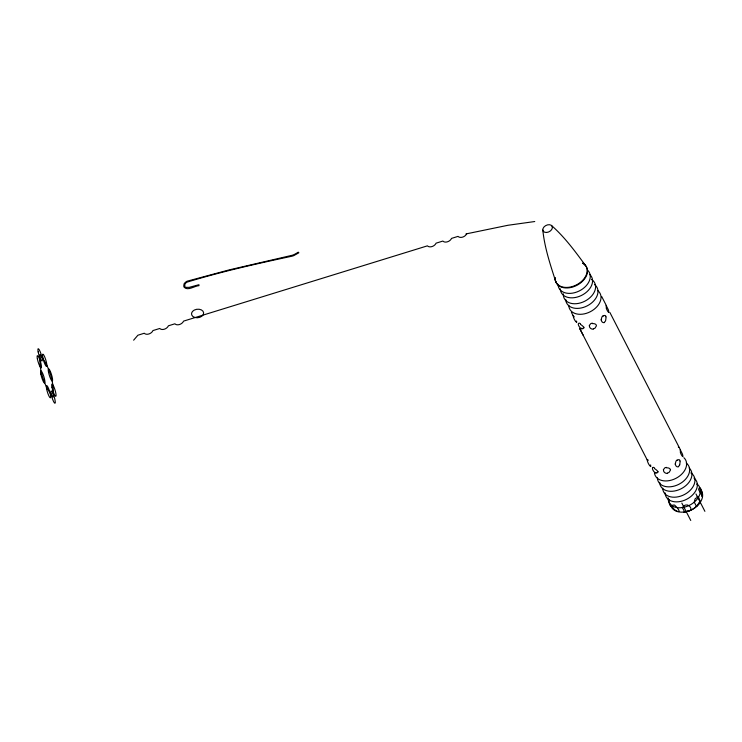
<?xml version="1.0" encoding="UTF-8"?>
<svg xmlns="http://www.w3.org/2000/svg" width="742" height="742" viewBox="0 0 742 742"><rect width="100%" height="100%" fill="white"/><g stroke="black" fill="none" stroke-linecap="round" stroke-linejoin="round"><path stroke-width="1.11" d="M601.066 319.941L601.92 317.019A2.968 1.503 -62.4 0 1 602.541 316.166L603.042 315.73M675.137 464.158L675.99 461.236A2.968 1.503 -62.4 0 1 676.611 460.383L677.112 459.947M669.247 499.802C668.496 501.713 669.97 508.075 671.918 505.84M701.682 493.922C702.646 491.473 699.548 484.721 698.658 489.163A3.858 2.105 43.5 0 0 698.714 489.859L702.535 496.713L701.923 496.287A4.007 1.094 -81.3 0 1 701.617 493.987M589.259 325.553L590.706 323.679A2.968 1.725 -9.2 0 1 591.671 323.299L592.45 323.169M663.329 469.769L664.776 467.905A2.968 1.725 -9.2 0 1 665.741 467.516M679.691 464.909L680.117 461.867A4.285 2.319 -79.3 0 0 679.913 461.144M700.467 501.926L698.519 497.149M700.3 502.158L696.515 506.508L694.271 502.13L695.013 499.088A3.849 3.469 73.9 0 1 695.82 498.225L697.712 497.344M133.634 340.198L137.891 335.226L144.291 333.241A5.092 3.524 -27.2 0 0 148.873 333.974A5.092 3.524 -27.2 0 0 152.945 330.57L159.753 328.474A5.092 3.524 -27.2 0 0 164.325 329.207A5.092 3.524 -27.2 0 0 168.406 325.803L174.917 323.79A5.092 3.524 -27.2 0 0 179.49 324.523A5.092 3.524 -27.2 0 0 183.571 321.119L427.42 245.843A5.092 3.524 -27.2 0 0 431.992 246.567A5.092 3.524 -27.2 0 0 436.073 243.172L442.872 241.067A5.092 3.524 -27.2 0 0 447.454 241.799A5.092 3.524 -27.2 0 0 451.526 238.395L458.046 236.383A5.092 3.524 -27.2 0 0 462.581 237.125A5.092 3.524 -27.2 0 0 466.662 233.786M604.535 322L605.045 321.546A2.987 2.152 -74.5 0 0 605.602 320.683L606.047 317.65A4.285 2.319 -79.3 0 0 605.843 316.917M678.615 466.217L679.125 465.763A2.987 2.152 -74.5 0 0 679.672 464.9M688.845 510.913C693.687 510.533 689.383 503.883 685.849 505.042A3.942 3.849 72.5 0 0 684.133 505.738L682.39 507.565L684.643 511.943M665.75 467.525L666.52 467.386M686.22 511.637L687.797 511.238A3.701 0.566 -15.8 0 0 688.826 510.913M465.985 233.934L507.927 225.28L534.75 221.533M593.34 328.697L594.092 328.567A2.987 2.393 -3.7 0 0 595.028 328.131L596.373 325.914A4.285 3.089 -22.2 0 0 596.318 325.237A4.081 2.402 -10.1 0 0 592.413 323.623M667.41 472.914L668.162 472.784A2.987 2.393 -3.7 0 0 669.098 472.348L670.453 470.131A4.285 3.089 -22.2 0 0 670.388 469.454M580.476 323.679L579.854 323.373A2.968 0.742 34.5 0 0 579.103 323.085L578.352 323.642A4.081 1.911 47.6 0 0 581.886 329.105M654.546 467.896L653.925 467.59A2.968 0.742 34.5 0 0 653.173 467.302L652.431 467.859M581.747 328.159L582.322 328.474A2.987 1.428 47.1 0 0 583.054 328.65L584.112 327.741A4.285 2.059 31.4 0 0 584.084 327.222M655.817 472.376L656.392 472.691A2.987 1.428 47.1 0 0 657.124 472.867L658.182 471.958A4.285 2.059 31.4 0 0 658.154 471.439M551.788 225.763C564.857 237.292 575.18 251.445 585.457 265.423M576.209 321.666L576.682 322.325L576.599 321.026M650.28 465.883L650.753 466.542L650.623 464.919M583.24 335.319L579.641 328.391L647.126 459.771M601.669 296.485L605.926 304.758M679.987 448.966L609.905 312.503M697.063 484.183L697.48 485.008M695.968 493.959L704.9 511.34M681.833 503.085L690.756 520.467M571.414 312.363L573.065 315.573M555.971 282.266C550.462 265.182 544.647 248.004 542.801 230.057M574.132 316.955L574.002 316.324M680.47 452.388L680.173 449.541L682.334 453.854A3.191 0.872 66.6 0 1 682.751 456.599M606.399 308.171L606.093 305.314L608.264 309.637A3.191 0.872 66.6 0 1 608.672 312.382M582.544 263.187A17.085 11.816 -27.2 0 1 577.295 285.104A17.085 11.816 -27.2 0 1 555.257 278.055M583.054 263.225A17.01 11.761 -27.2 0 1 576.497 284.872A17.01 11.761 -27.2 0 1 555.09 277.573M698.945 502.631A12.113 8.375 -27.2 0 1 685.942 511.498M587.543 270.134A17.085 11.816 -27.2 0 1 579.001 291.087A17.085 11.816 -27.2 0 1 558.021 284.372M589.834 274.586A17.085 11.816 -27.2 0 1 581.283 295.539A17.085 11.816 -27.2 0 1 560.312 288.823M591.457 279.428A17.085 11.816 -27.2 0 1 584.863 301.178A17.085 11.816 -27.2 0 1 563.363 293.841M594.583 284.585A17.085 11.816 -27.2 0 1 587.256 305.825A17.085 11.816 -27.2 0 1 565.738 299.388M597.616 290.493A17.085 11.816 -27.2 0 1 590.289 311.733A17.085 11.816 -27.2 0 1 568.771 305.305M683.874 457.684A17.085 11.816 -27.2 0 1 675.879 478.367A17.085 11.816 -27.2 0 1 654.416 472.812M686.239 463.036A17.085 11.816 -27.2 0 1 678.911 484.276A17.085 11.816 -27.2 0 1 657.393 477.839M689.197 468.054A17.085 11.816 -27.2 0 1 680.655 489.006A17.085 11.816 -27.2 0 1 659.675 482.3M690.821 472.895A17.085 11.816 -27.2 0 1 684.773 494.358A17.085 11.816 -27.2 0 1 662.717 488.208M693.946 478.052A17.085 11.816 -27.2 0 1 686.628 499.292A17.085 11.816 -27.2 0 1 665.101 492.855M696.988 483.96A17.085 11.816 -27.2 0 1 689.114 505.478A17.085 11.816 -27.2 0 1 668.162 497.873M699.91 488.904A17.085 11.816 -27.2 0 1 691.906 509.578A17.085 11.816 -27.2 0 1 670.453 504.022M593.312 329.281A4.081 3.256 -2.7 0 1 589.454 325.571M604.572 322.529A4.081 2.949 -73.5 0 1 601.27 319.858M603.098 316.222A4.081 2.068 -63.5 0 1 605.991 316.769M608.644 312.28A4.155 1.132 70.2 0 1 606.288 308.143M580.467 324.393A4.081 1.076 34.2 0 1 583.546 326.999M655.965 473.331A4.081 1.911 47.6 0 1 652.524 467.942M654.546 468.61A4.081 1.076 34.2 0 1 657.625 471.216M678.318 446.907A4.081 1.03 34.6 0 1 678.726 447.454M682.714 456.497A4.155 1.132 70.2 0 1 680.358 452.36M678.642 466.746A4.081 2.949 -73.5 0 1 675.341 464.084M677.168 460.439A4.081 2.068 -63.5 0 1 680.062 460.986M667.383 473.498A4.081 3.256 -2.7 0 1 663.534 469.797M666.483 467.84A4.081 2.402 -10.1 0 1 670.286 469.473M576.302 321.945A4.081 1.122 66.1 0 1 574.299 319.292A4.081 1.122 66.1 0 1 573.121 315.517M648.091 460.569A2.968 0.872 66.3 0 1 648.063 459.873M650.382 466.161A4.081 1.122 66.1 0 1 648.378 463.509A4.081 1.122 66.1 0 1 647.191 459.743M697.1 496.686A7.021 4.081 -2.8 0 1 698.074 496.407M685.441 512.036A6.418 0.779 -14.8 0 1 683.66 512.314M184.675 285.457L184.86 286.598A3.126 2.161 -27.2 0 0 185.63 287.339L189.145 287.367L198.949 284.715L198.986 285.651C194.627 285.828 187.559 291.402 184.007 287.033A8.635 5.973 -27.2 0 1 183.756 285.948L184.044 284A4.062 2.81 -27.2 0 1 184.508 283.231L185.769 282.025A6.919 4.786 -27.2 0 1 187.095 281.199L229.352 269.847L292.153 255.285A9.099 6.298 -27.2 0 0 293.526 254.803L294.815 254.2A18.708 12.939 -27.2 0 0 296.234 253.43L298.256 252.178L298.868 252.772L293.739 255.628A9.256 6.4 -27.2 0 1 291.94 256.203C256.732 263.753 221.413 271.637 186.984 282.145A3.256 2.254 -27.2 0 0 186.251 282.637L185.741 283.101A3.664 2.532 -27.2 0 0 184.916 284.325L184.739 284.956A6.502 4.498 -27.2 0 0 184.675 285.457M40.087 354.852C38.705 369.47 43.824 385.738 53.09 397.109C54.472 382.492 49.352 366.223 40.087 354.852M671.798 505.385C673.319 511.73 685.2 515.347 674.83 505.302A3.812 2.671 73.4 0 0 674.107 504.996L671.798 505.385M546.548 232.469A5.092 3.524 -27.2 0 0 552.169 226.366A5.092 3.524 -27.2 0 0 544.044 226.904A5.092 3.524 -27.2 0 0 546.548 232.469M38.157 351.903A6.437 1.15 72.8 0 0 41.951 361.011A6.437 1.15 72.8 0 0 40.161 351.643A6.437 1.15 72.8 0 0 38.157 351.903M37.36 358.831A6.437 1.15 72.8 0 0 41.162 367.939A6.437 1.15 72.8 0 0 39.363 358.572A6.437 1.15 72.8 0 0 37.36 358.831M40.838 374.079A6.437 1.15 72.8 0 0 44.641 383.187A6.437 1.15 72.8 0 0 42.841 373.82A6.437 1.15 72.8 0 0 40.838 374.079M46.551 388.715A6.437 1.15 72.8 0 0 50.354 397.823A6.437 1.15 72.8 0 0 48.555 388.456A6.437 1.15 72.8 0 0 46.551 388.715M51.152 394.169A6.437 1.15 72.8 0 0 54.954 403.268A6.437 1.15 72.8 0 0 53.155 393.9A6.437 1.15 72.8 0 0 51.152 394.169M51.949 387.241A6.437 1.15 72.8 0 0 55.752 396.339A6.437 1.15 72.8 0 0 53.953 386.972A6.437 1.15 72.8 0 0 51.949 387.241M48.471 371.992A6.437 1.15 72.8 0 0 52.274 381.091A6.437 1.15 72.8 0 0 50.475 371.723A6.437 1.15 72.8 0 0 48.471 371.992M42.758 357.356A6.437 1.15 72.8 0 0 46.551 366.455A6.437 1.15 72.8 0 0 44.761 357.087A6.437 1.15 72.8 0 0 42.758 357.356M194.812 317.465A6.112 4.276 -6.9 0 0 203.651 312.883A6.112 4.276 -6.9 0 0 194.265 310.082A6.112 4.276 -6.9 0 0 194.812 317.465"/></g></svg>
